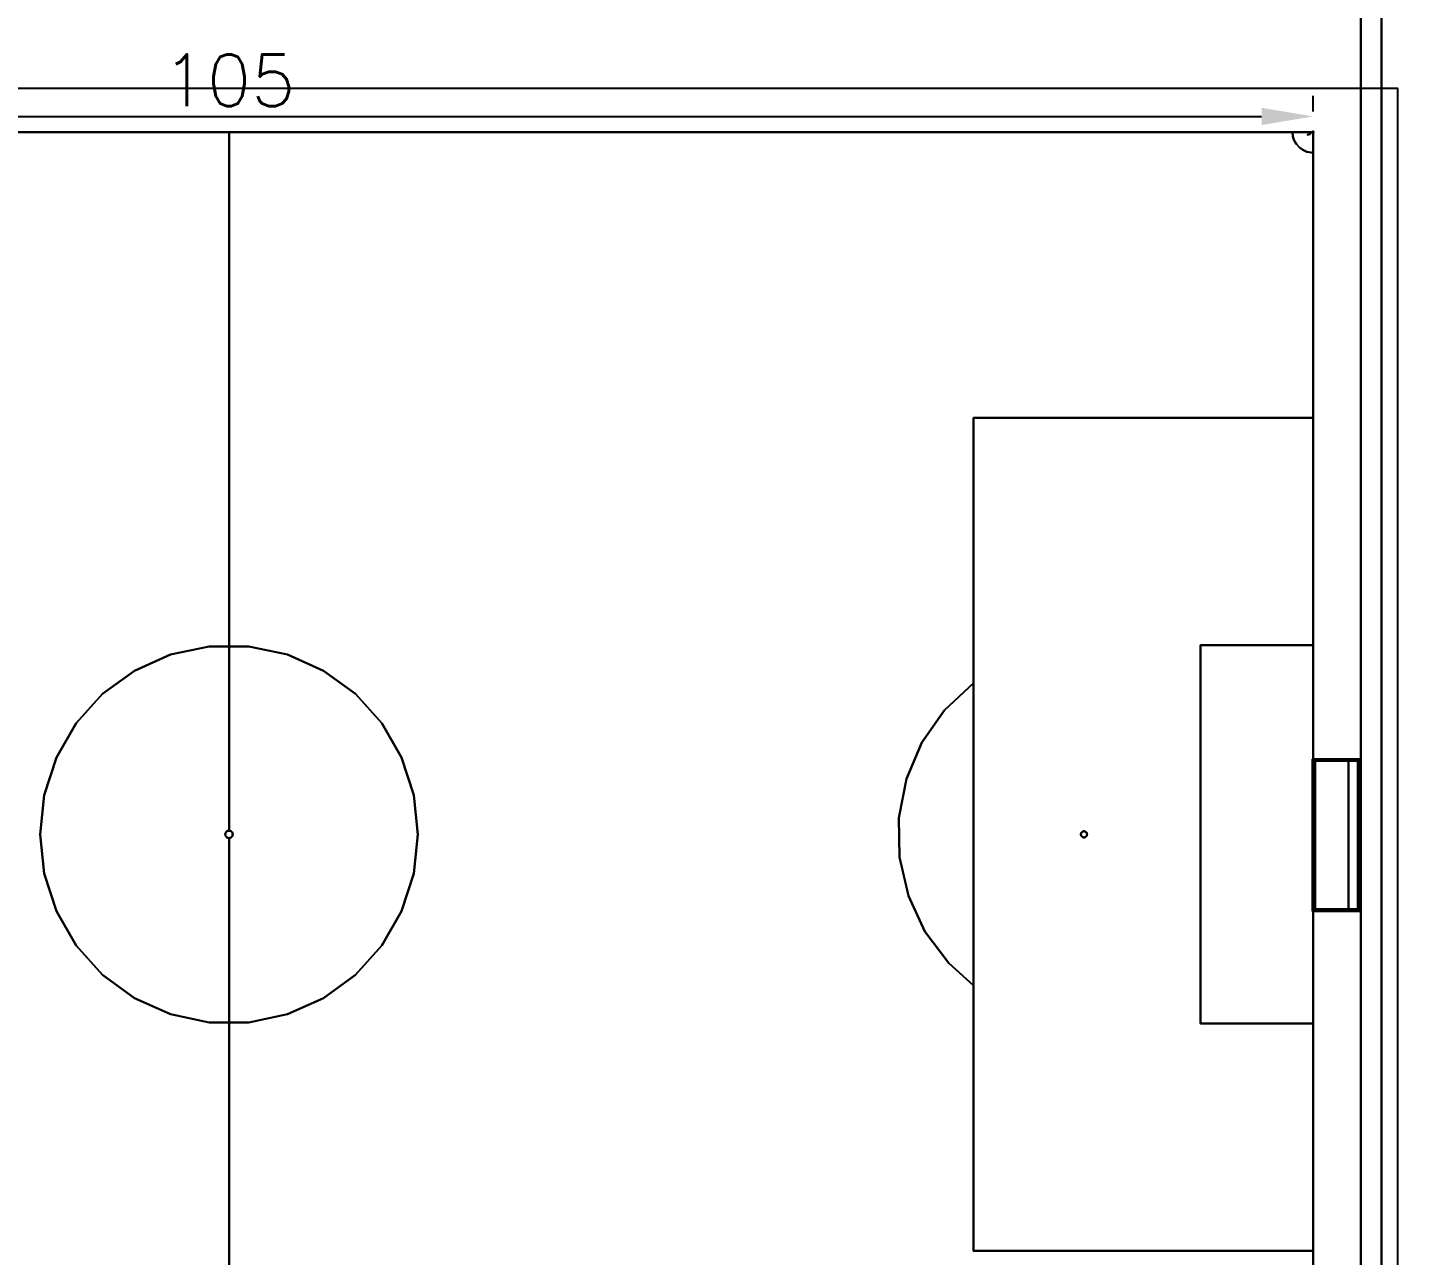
# Model space of a CAD drawing. Header units: millimetres. Extents: x 149919 to 150445, y 136651 to 136866.
# Drawn here: x 150022.1 to 150089.1, y 136736.2 to 136795.6 of the extents above; entities that cross this region are included whole.
import ezdxf

# ---------------------------------------------------------------- set-up
doc = ezdxf.new("R2010")
doc.units = ezdxf.units.MM
doc.header["$LTSCALE"] = 0.25
doc.layers.add('Horizontal Surface', color=7, linetype='Continuous')
doc.layers.add('Wall', color=7, linetype='Continuous')
doc.styles.add('ROMANS', font='romans.shx')
doc.dimstyles.new('MD300', dxfattribs={"dimtxt": 2.5, "dimasz": 2.5, "dimexe": 1, "dimexo": 1, "dimgap": 0.5, "dimtad": 1, "dimdec": 1, "dimlfac": 50, "dimrnd": 0.5, "dimdsep": 46, "dimtxsty": 'ROMANS', "dimcen": 1, "dimclrd": 146, "dimclre": 146, "dimclrt": 30, "dimadec": 1, "dimazin": 2, "dimtfac": 1, "dimtdec": 1, "dimtmove": 0, "dimatfit": 1, "dimfxl": 1, "dimtolj": 1, "dimtzin": 0, "dimlwd": -1, "dimlwe": -1, "dimarcsym": 0})

# ---------------------------------------------------------------- blocks, each defined once
blk = doc.blocks.new('*D4')
at = {"color": 146, "transparency": 16777216}
for p, q in [((149979.362, 136791.538), (149979.362, 136792.295)), ((150084.362, 136791.538), (150084.362, 136792.295)), ((149981.862, 136791.295), (150081.862, 136791.295))]:
    blk.add_line(p, q, dxfattribs=at)
for points in [[(149981.862, 136791.712), (149981.862, 136790.879), (149979.362, 136791.295)], [(150081.862, 136791.712), (150081.862, 136790.879), (150084.362, 136791.295)]]:
    blk.add_solid(points, dxfattribs=at)
at = {"layer": 'DEFPOINTS', "color": 0, "transparency": 16777216}
for p in [(150084.362, 136791.295), (149979.362, 136790.538), (150084.362, 136790.538)]:
    blk.add_point(p, dxfattribs=at)
at = {"color": 30, "transparency": 16777216, "insert": (150031.862, 136793.045), "char_height": 2.5, "attachment_point": 5, "style": 'ROMANS'}
blk.add_mtext('\\A1;105', dxfattribs=at)

msp = doc.modelspace()

# ---------------------------------------------------------------- linework, layer by layer
at = {"layer": 'Horizontal Surface', "color": 54}
for points in [[(150086.674, 136821.954, 48), (150086.674, 136691.102, 48), (150087.674, 136691.102, 48), (150087.674, 136821.954, 48)], [(150084.327, 136790.514, 1), (150084.383, 136790.514, 1), (150084.383, 136790.566, 1), (150084.327, 136790.566, 1)], [(150084.466, 136752.828, 2.65), (150084.333, 136752.828, 2.65), (150084.333, 136760.181, 2.65), (150084.466, 136760.181, 2.65)], [(150084.466, 136752.828, 2.75), (150084.333, 136752.828, 2.75), (150084.333, 136760.181, 2.75), (150084.466, 136760.181, 2.75)], [(150084.466, 136760.093, 0.2), (150084.466, 136760.181, 0.2), (150086.598, 136760.181, 0.2), (150086.598, 136760.103, 0.2)], [(150086.066, 136752.828, 2.35), (150086.067, 136760.181, 2.35), (150084.466, 136760.181, 2.75), (150084.466, 136752.828, 2.75)], [(150086.598, 136752.828, 0.2), (150086.598, 136760.181, 0.2), (150086.066, 136760.181, 2.35), (150086.066, 136752.828, 2.35)], [(150086.598, 136752.91, 0.2), (150086.524, 136752.91, 0.2), (150086.524, 136760.103, 0.2), (150086.598, 136760.103, 0.2)], [(150084.466, 136752.828, 0.2), (150084.466, 136752.91, 0.2), (150086.598, 136752.91, 0.2), (150086.598, 136752.828, 0.2)]]:
    msp.add_polyline3d(points, close=True, dxfattribs=at)
at = {"layer": 'Horizontal Surface', "color": 96}
msp.add_polyline3d([(149975.262, 136792.652, 0), (149975.257, 136720.473, 0), (150088.458, 136720.473, 0), (150088.458, 136792.652, 0)], close=True, dxfattribs=at)

# ---------------------------------------------------------------- dimensions: what is measured, and where the dimension line sits
dim = msp.add_aligned_dim(p1=(149979.362, 136790.538), p2=(150084.362, 136790.538), distance=0.757, dimstyle='MD300', override={"dimlfac": 1, "dimrnd": 1})
dim.commit()
dim.dimension.update_dxf_attribs({"geometry": '*D4', "text_midpoint": (150031.862, 136793.045)})

# ---------------------------------------------------------------- meshes
at = {"layer": 'Wall'}
mesh = msp.add_polyface(dxfattribs=at)
corners = [(150087.674, 136821.954, 48), (150087.674, 136821.954, 49), (150086.674, 136821.954, 48), (150086.674, 136821.954, 49), (150086.674, 136691.102, 48), (150086.674, 136691.102, 49), (150087.674, 136691.102, 48), (150087.674, 136691.102, 49), (150087.674, 136821.954, 48), (150087.674, 136821.954, 49)]
mesh.append_faces([[corners[k] for k in face] for face in [(0, 1, 3, 2), (2, 3, 5, 4), (4, 5, 7, 6), (6, 7, 9, 8)]], dxfattribs={"color": 54})
mesh = msp.add_polyface(dxfattribs=at)
corners = [(149978.518, 136817.438, 8), (149978.518, 136817.438, 8.75), (150085.205, 136817.438, 8), (150085.205, 136817.438, 8.75), (150089.16, 136817.152, 8), (150089.16, 136817.152, 8.75), (150093.064, 136816.303, 8), (150093.064, 136816.303, 8.75), (150096.85, 136814.897, 8), (150096.85, 136814.897, 8.75), (150100.355, 136812.983, 8), (150100.355, 136812.983, 8.75), (150103.567, 136810.579, 8), (150103.567, 136810.579, 8.75), (150106.403, 136807.743, 8), (150106.403, 136807.743, 8.75), (150108.802, 136804.53, 8), (150108.802, 136804.53, 8.75), (150110.723, 136801.011, 8), (150110.723, 136801.011, 8.75), (150112.124, 136797.255, 8), (150112.124, 136797.255, 8.75), (150112.977, 136793.327, 8), (150112.977, 136793.327, 8.75), (150113.262, 136789.338, 8), (150113.262, 136789.338, 8.75), (150113.262, 136723.738, 8), (150113.262, 136723.738, 8.75), (150112.977, 136719.749, 8), (150112.977, 136719.749, 8.75), (150112.124, 136715.822, 8), (150112.124, 136715.822, 8.75), (150110.723, 136712.065, 8), (150110.723, 136712.065, 8.75), (150108.802, 136708.546, 8), (150108.802, 136708.546, 8.75), (150106.403, 136705.333, 8), (150106.403, 136705.333, 8.75), (150103.567, 136702.498, 8), (150103.567, 136702.498, 8.75), (150100.355, 136700.094, 8), (150100.355, 136700.094, 8.75), (150096.85, 136698.18, 8), (150096.85, 136698.18, 8.75), (150093.064, 136696.773, 8), (150093.064, 136696.773, 8.75), (150089.16, 136695.924, 8), (150089.16, 136695.924, 8.75), (150085.205, 136695.638, 8), (150085.205, 136695.638, 8.75), (149978.518, 136695.638, 8), (149978.518, 136695.638, 8.75), (149974.563, 136695.924, 8), (149974.563, 136695.924, 8.75), (149970.659, 136696.773, 8), (149970.659, 136696.773, 8.75), (149966.874, 136698.18, 8), (149966.874, 136698.18, 8.75), (149963.369, 136700.094, 8), (149963.369, 136700.094, 8.75), (149960.157, 136702.498, 8), (149960.157, 136702.498, 8.75), (149957.322, 136705.333, 8), (149957.322, 136705.333, 8.75), (149954.923, 136708.546, 8), (149954.923, 136708.546, 8.75), (149953.002, 136712.065, 8), (149953.002, 136712.065, 8.75), (149951.6, 136715.822, 8), (149951.6, 136715.822, 8.75), (149950.747, 136719.749, 8), (149950.747, 136719.749, 8.75), (149950.462, 136723.738, 8), (149950.462, 136723.738, 8.75), (149950.462, 136789.338, 8), (149950.462, 136789.338, 8.75), (149950.747, 136793.327, 8), (149950.747, 136793.327, 8.75), (149951.6, 136797.255, 8), (149951.6, 136797.255, 8.75), (149953.002, 136801.011, 8), (149953.002, 136801.011, 8.75), (149954.923, 136804.53, 8), (149954.923, 136804.53, 8.75), (149957.322, 136807.743, 8), (149957.322, 136807.743, 8.75), (149960.157, 136810.579, 8), (149960.157, 136810.579, 8.75), (149963.369, 136812.983, 8), (149963.369, 136812.983, 8.75), (149966.874, 136814.897, 8), (149966.874, 136814.897, 8.75), (149970.659, 136816.303, 8), (149970.659, 136816.303, 8.75), (149974.563, 136817.152, 8), (149974.563, 136817.152, 8.75), (149978.518, 136817.438, 8), (149978.518, 136817.438, 8.75)]
mesh.append_faces([[corners[k] for k in face] for face in [(0, 1, 3, 2), (2, 3, 5, 4), (4, 5, 7, 6), (6, 7, 9, 8), (8, 9, 11, 10), (10, 11, 13, 12), (12, 13, 15, 14), (14, 15, 17, 16), (16, 17, 19, 18), (18, 19, 21, 20), (20, 21, 23, 22), (22, 23, 25, 24), (24, 25, 27, 26), (26, 27, 29, 28), (28, 29, 31, 30), (30, 31, 33, 32), (32, 33, 35, 34), (34, 35, 37, 36), (36, 37, 39, 38), (38, 39, 41, 40), (40, 41, 43, 42), (42, 43, 45, 44), (44, 45, 47, 46), (46, 47, 49, 48), (48, 49, 51, 50), (50, 51, 53, 52), (52, 53, 55, 54), (54, 55, 57, 56), (56, 57, 59, 58), (58, 59, 61, 60), (60, 61, 63, 62), (62, 63, 65, 64), (64, 65, 67, 66), (66, 67, 69, 68), (68, 69, 71, 70), (70, 71, 73, 72), (72, 73, 75, 74), (74, 75, 77, 76), (76, 77, 79, 78), (78, 79, 81, 80), (80, 81, 83, 82), (82, 83, 85, 84), (84, 85, 87, 86), (86, 87, 89, 88), (88, 89, 91, 90), (90, 91, 93, 92), (92, 93, 95, 94), (94, 95, 97, 96)]], dxfattribs={"color": 250})
mesh = msp.add_polyface(dxfattribs=at)
corners = [(150087.677, 136718.339), (150087.677, 136718.339, 1), (150090.06, 136720.449), (150090.06, 136720.449, 1), (150090.06, 136792.539), (150090.06, 136792.539, 1)]
mesh.append_faces([[corners[k] for k in face] for face in [(0, 1, 3, 2), (2, 3, 5, 4)]], dxfattribs={"color": 253})
mesh = msp.add_polyface(dxfattribs=at)
corners = [(150084.362, 136776.698), (150084.362, 136776.698, 0.2), (150084.362, 136722.538), (150084.362, 136722.538, 0.2), (149979.362, 136722.538), (149979.362, 136722.538, 0.2), (149979.362, 136790.538), (149979.362, 136790.538, 0.2), (150084.362, 136790.538), (150084.362, 136790.538, 0.2), (150084.362, 136776.698), (150084.362, 136776.698, 0.2)]
mesh.append_faces([[corners[k] for k in face] for face in [(0, 1, 3, 2), (2, 3, 5, 4), (4, 5, 7, 6), (6, 7, 9, 8), (8, 9, 11, 10)]], dxfattribs={"color": 7})
mesh = msp.add_polyface(dxfattribs=at)
corners = [(150031.862, 136756.718), (150031.862, 136756.718, 0.2), (150031.862, 136790.538), (150031.862, 136790.538, 0.2)]
mesh.append_faces([[corners[k] for k in face] for face in [(0, 1, 3, 2)]], dxfattribs={"color": 7})
mesh = msp.add_polyface(dxfattribs=at)
corners = [(150083.362, 136790.538), (150083.362, 136790.538, 0.2), (150083.384, 136790.33), (150083.384, 136790.33, 0.2), (150083.448, 136790.131), (150083.448, 136790.131, 0.2), (150083.553, 136789.95), (150083.553, 136789.95, 0.2), (150083.693, 136789.795), (150083.693, 136789.795, 0.2), (150083.862, 136789.672), (150083.862, 136789.672, 0.2), (150084.053, 136789.587), (150084.053, 136789.587, 0.2), (150084.258, 136789.544), (150084.258, 136789.544, 0.2), (150084.362, 136789.538), (150084.362, 136789.538, 0.2)]
mesh.append_faces([[corners[k] for k in face] for face in [(0, 1, 3, 2), (2, 3, 5, 4), (4, 5, 7, 6), (6, 7, 9, 8), (8, 9, 11, 10), (10, 11, 13, 12), (12, 13, 15, 14), (14, 15, 17, 16)]], dxfattribs={"color": 7})
mesh = msp.add_polyface(dxfattribs=at)
corners = [(150084.327, 136790.514, 0.85), (150084.327, 136790.514, 1), (150084.23, 136790.496, 0.85), (150084.23, 136790.496, 1), (150084.197, 136790.436, 0.85), (150084.197, 136790.436, 1), (150084.084, 136790.41, 0.85), (150084.084, 136790.41, 1)]
mesh.append_faces([[corners[k] for k in face] for face in [(0, 1, 3, 2), (2, 3, 5, 4), (4, 5, 7, 6)]], dxfattribs={"color": 1})
mesh = msp.add_polyface(dxfattribs=at)
corners = [(150084.383, 136790.566), (150084.383, 136790.566, 1), (150084.383, 136790.514), (150084.383, 136790.514, 1), (150084.327, 136790.514), (150084.327, 136790.514, 1), (150084.327, 136790.566), (150084.327, 136790.566, 1), (150084.383, 136790.566), (150084.383, 136790.566, 1)]
mesh.append_faces([[corners[k] for k in face] for face in [(0, 1, 3, 2), (2, 3, 5, 4), (4, 5, 7, 6), (6, 7, 9, 8)]], dxfattribs={"color": 54})
mesh = msp.add_polyface(dxfattribs=at)
corners = [(150084.327, 136790.566, 1), (150084.327, 136790.566, 2), (150084.327, 136790.514, 1), (150084.327, 136790.514, 2), (150084.383, 136790.514, 1), (150084.383, 136790.514, 2), (150084.383, 136790.566, 1), (150084.383, 136790.566, 2), (150084.327, 136790.566, 1), (150084.327, 136790.566, 2)]
mesh.append_faces([[corners[k] for k in face] for face in [(0, 1, 3, 2), (2, 3, 5, 4), (4, 5, 7, 6), (6, 7, 9, 8)]], dxfattribs={"color": 54})
mesh = msp.add_polyface(dxfattribs=at)
corners = [(150084.327, 136790.566, 1), (150084.327, 136790.566, 2), (150084.327, 136790.514, 1), (150084.327, 136790.514, 2), (150084.383, 136790.514, 1), (150084.383, 136790.514, 2), (150084.383, 136790.566, 1), (150084.383, 136790.566, 2), (150084.327, 136790.566, 1), (150084.327, 136790.566, 2)]
mesh.append_faces([[corners[k] for k in face] for face in [(0, 1, 3, 2), (2, 3, 5, 4), (4, 5, 7, 6), (6, 7, 9, 8)]], dxfattribs={"color": 54})
mesh = msp.add_polyface(dxfattribs=at)
corners = [(150084.362, 136776.698), (150084.362, 136776.698, 0.2), (150067.912, 136776.698), (150067.912, 136776.698, 0.2), (150067.912, 136763.851), (150067.912, 136763.851, 0.2), (150066.512, 136762.547), (150066.512, 136762.547, 0.2), (150065.413, 136760.981), (150065.413, 136760.981, 0.2), (150064.664, 136759.221), (150064.664, 136759.221, 0.2), (150064.298, 136757.344), (150064.298, 136757.344, 0.2), (150064.329, 136755.431), (150064.329, 136755.431, 0.2), (150064.758, 136753.567), (150064.758, 136753.567, 0.2), (150065.564, 136751.833), (150065.564, 136751.833, 0.2), (150066.714, 136750.304), (150066.714, 136750.304, 0.2), (150067.912, 136749.226), (150067.912, 136749.226, 0.2), (150067.912, 136736.378), (150067.912, 136736.378, 0.2), (150084.362, 136736.378), (150084.362, 136736.378, 0.2)]
mesh.append_faces([[corners[k] for k in face] for face in [(0, 1, 3, 2), (2, 3, 5, 4), (4, 5, 7, 6), (6, 7, 9, 8), (8, 9, 11, 10), (10, 11, 13, 12), (12, 13, 15, 14), (14, 15, 17, 16), (16, 17, 19, 18), (18, 19, 21, 20), (20, 21, 23, 22), (22, 23, 25, 24), (24, 25, 27, 26)]], dxfattribs={"color": 7})
mesh = msp.add_polyface(dxfattribs=at)
corners = [(150041.012, 136756.538), (150041.012, 136756.538, 0.2), (150040.812, 136758.441), (150040.812, 136758.441, 0.2), (150040.22, 136760.26), (150040.22, 136760.26, 0.2), (150039.264, 136761.916), (150039.264, 136761.916, 0.2), (150037.984, 136763.338), (150037.984, 136763.338, 0.2), (150036.437, 136764.462), (150036.437, 136764.462, 0.2), (150034.689, 136765.24), (150034.689, 136765.24, 0.2), (150032.818, 136765.638), (150032.818, 136765.638, 0.2), (150030.905, 136765.638), (150030.905, 136765.638, 0.2), (150029.034, 136765.24), (150029.034, 136765.24, 0.2), (150027.287, 136764.462), (150027.287, 136764.462, 0.2), (150025.739, 136763.338), (150025.739, 136763.338, 0.2), (150024.459, 136761.916), (150024.459, 136761.916, 0.2), (150023.503, 136760.26), (150023.503, 136760.26, 0.2), (150022.912, 136758.441), (150022.912, 136758.441, 0.2), (150022.712, 136756.538), (150022.712, 136756.538, 0.2), (150022.912, 136754.636), (150022.912, 136754.636, 0.2), (150023.503, 136752.817), (150023.503, 136752.817, 0.2), (150024.459, 136751.16), (150024.459, 136751.16, 0.2), (150025.739, 136749.739), (150025.739, 136749.739, 0.2), (150027.287, 136748.614), (150027.287, 136748.614, 0.2), (150029.034, 136747.836), (150029.034, 136747.836, 0.2), (150030.905, 136747.438), (150030.905, 136747.438, 0.2), (150032.818, 136747.438), (150032.818, 136747.438, 0.2), (150034.689, 136747.836), (150034.689, 136747.836, 0.2), (150036.437, 136748.614), (150036.437, 136748.614, 0.2), (150037.984, 136749.739), (150037.984, 136749.739, 0.2), (150039.264, 136751.16), (150039.264, 136751.16, 0.2), (150040.22, 136752.817), (150040.22, 136752.817, 0.2), (150040.812, 136754.636), (150040.812, 136754.636, 0.2), (150041.012, 136756.538), (150041.012, 136756.538, 0.2), (150041.012, 136756.538), (150041.012, 136756.538, 0.2)]
mesh.append_faces([[corners[k] for k in face] for face in [(0, 1, 3, 2), (2, 3, 5, 4), (4, 5, 7, 6), (6, 7, 9, 8), (8, 9, 11, 10), (10, 11, 13, 12), (12, 13, 15, 14), (14, 15, 17, 16), (16, 17, 19, 18), (18, 19, 21, 20), (20, 21, 23, 22), (22, 23, 25, 24), (24, 25, 27, 26), (26, 27, 29, 28), (28, 29, 31, 30), (30, 31, 33, 32), (32, 33, 35, 34), (34, 35, 37, 36), (36, 37, 39, 38), (38, 39, 41, 40), (40, 41, 43, 42), (42, 43, 45, 44), (44, 45, 47, 46), (46, 47, 49, 48), (48, 49, 51, 50), (50, 51, 53, 52), (52, 53, 55, 54), (54, 55, 57, 56), (56, 57, 59, 58), (58, 59, 61, 60), (60, 61, 63, 62)]], dxfattribs={"color": 7})
mesh = msp.add_polyface(dxfattribs=at)
corners = [(150041.012, 136756.538), (150041.012, 136756.538, 0.2), (150040.812, 136758.441), (150040.812, 136758.441, 0.2), (150040.22, 136760.26), (150040.22, 136760.26, 0.2), (150039.264, 136761.916), (150039.264, 136761.916, 0.2), (150037.984, 136763.338), (150037.984, 136763.338, 0.2), (150036.437, 136764.462), (150036.437, 136764.462, 0.2), (150034.689, 136765.24), (150034.689, 136765.24, 0.2), (150032.818, 136765.638), (150032.818, 136765.638, 0.2), (150030.905, 136765.638), (150030.905, 136765.638, 0.2), (150029.034, 136765.24), (150029.034, 136765.24, 0.2), (150027.287, 136764.462), (150027.287, 136764.462, 0.2), (150025.739, 136763.338), (150025.739, 136763.338, 0.2), (150024.459, 136761.916), (150024.459, 136761.916, 0.2), (150023.503, 136760.26), (150023.503, 136760.26, 0.2), (150022.912, 136758.441), (150022.912, 136758.441, 0.2), (150022.712, 136756.538), (150022.712, 136756.538, 0.2), (150022.912, 136754.636), (150022.912, 136754.636, 0.2), (150023.503, 136752.817), (150023.503, 136752.817, 0.2), (150024.459, 136751.16), (150024.459, 136751.16, 0.2), (150025.739, 136749.739), (150025.739, 136749.739, 0.2), (150027.287, 136748.614), (150027.287, 136748.614, 0.2), (150029.034, 136747.836), (150029.034, 136747.836, 0.2), (150030.905, 136747.438), (150030.905, 136747.438, 0.2), (150032.818, 136747.438), (150032.818, 136747.438, 0.2), (150034.689, 136747.836), (150034.689, 136747.836, 0.2), (150036.437, 136748.614), (150036.437, 136748.614, 0.2), (150037.984, 136749.739), (150037.984, 136749.739, 0.2), (150039.264, 136751.16), (150039.264, 136751.16, 0.2), (150040.22, 136752.817), (150040.22, 136752.817, 0.2), (150040.812, 136754.636), (150040.812, 136754.636, 0.2), (150041.012, 136756.538), (150041.012, 136756.538, 0.2), (150041.012, 136756.538), (150041.012, 136756.538, 0.2)]
mesh.append_faces([[corners[k] for k in face] for face in [(0, 1, 3, 2), (2, 3, 5, 4), (4, 5, 7, 6), (6, 7, 9, 8), (8, 9, 11, 10), (10, 11, 13, 12), (12, 13, 15, 14), (14, 15, 17, 16), (16, 17, 19, 18), (18, 19, 21, 20), (20, 21, 23, 22), (22, 23, 25, 24), (24, 25, 27, 26), (26, 27, 29, 28), (28, 29, 31, 30), (30, 31, 33, 32), (32, 33, 35, 34), (34, 35, 37, 36), (36, 37, 39, 38), (38, 39, 41, 40), (40, 41, 43, 42), (42, 43, 45, 44), (44, 45, 47, 46), (46, 47, 49, 48), (48, 49, 51, 50), (50, 51, 53, 52), (52, 53, 55, 54), (54, 55, 57, 56), (56, 57, 59, 58), (58, 59, 61, 60), (60, 61, 63, 62)]], dxfattribs={"color": 7})
mesh = msp.add_polyface(dxfattribs=at)
corners = [(150084.362, 136765.698), (150084.362, 136765.698, 0.2), (150078.912, 136765.698), (150078.912, 136765.698, 0.2), (150078.912, 136747.378), (150078.912, 136747.378, 0.2), (150084.362, 136747.378), (150084.362, 136747.378, 0.2)]
mesh.append_faces([[corners[k] for k in face] for face in [(0, 1, 3, 2), (2, 3, 5, 4), (4, 5, 7, 6)]], dxfattribs={"color": 7})
mesh = msp.add_polyface(dxfattribs=at)
corners = [(150067.912, 136763.851), (150067.912, 136763.851, 0.2), (150067.912, 136749.226), (150067.912, 136749.226, 0.2)]
mesh.append_faces([[corners[k] for k in face] for face in [(0, 1, 3, 2)]], dxfattribs={"color": 7})
mesh = msp.add_polyface(dxfattribs=at)
corners = [(150084.333, 136760.181, 2.65), (150084.333, 136760.181, 2.75), (150084.333, 136752.828, 2.65), (150084.333, 136752.828, 2.75)]
mesh.append_faces([[corners[k] for k in face] for face in [(0, 1, 3, 2)]], dxfattribs={"color": 54})
mesh = msp.add_polyface(dxfattribs=at)
corners = [(150084.466, 136760.181), (150084.466, 136760.181, 2.75), (150084.333, 136760.181), (150084.333, 136760.181, 2.75)]
mesh.append_faces([[corners[k] for k in face] for face in [(0, 1, 3, 2)]], dxfattribs={"color": 54})
mesh = msp.add_polyface(dxfattribs=at)
corners = [(150084.333, 136760.093), (150084.333, 136760.093, 2.65), (150084.333, 136760.181), (150084.333, 136760.181, 2.65)]
mesh.append_faces([[corners[k] for k in face] for face in [(0, 1, 3, 2)]], dxfattribs={"color": 54})
mesh = msp.add_polyface(dxfattribs=at)
corners = [(150084.466, 136760.093), (150084.466, 136760.093, 2.65), (150084.333, 136760.093), (150084.333, 136760.093, 2.65)]
mesh.append_faces([[corners[k] for k in face] for face in [(0, 1, 3, 2)]], dxfattribs={"color": 54})
mesh = msp.add_polyface(dxfattribs=at)
corners = [(150086.598, 136760.181), (150086.598, 136760.181, 0.2), (150084.466, 136760.181), (150084.466, 136760.181, 0.2)]
mesh.append_faces([[corners[k] for k in face] for face in [(0, 1, 3, 2)]], dxfattribs={"color": 54})
mesh = msp.add_polyface(dxfattribs=at)
corners = [(150084.466, 136752.828, 2.65), (150084.466, 136752.828, 2.75), (150084.466, 136760.181, 2.65), (150084.466, 136760.181, 2.75)]
mesh.append_faces([[corners[k] for k in face] for face in [(0, 1, 3, 2)]], dxfattribs={"color": 54})
mesh = msp.add_polyface(dxfattribs=at)
corners = [(150084.466, 136760.093), (150084.466, 136760.093, 2.65), (150084.466, 136760.181), (150084.466, 136760.181, 2.65)]
mesh.append_faces([[corners[k] for k in face] for face in [(0, 1, 3, 2)]], dxfattribs={"color": 54})
mesh = msp.add_polyface(dxfattribs=at)
corners = [(150086.066, 136760.181, 0.2), (150086.066, 136760.181, 2.35), (150084.466, 136760.181, 0.2), (150084.466, 136760.181, 2.75)]
mesh.append_faces([[corners[k] for k in face] for face in [(0, 1, 3, 2)]], dxfattribs={"color": 54})
mesh = msp.add_polyface(dxfattribs=at)
corners = [(150084.466, 136760.093), (150084.466, 136760.093, 0.2), (150086.598, 136760.103), (150086.598, 136760.103, 0.2)]
mesh.append_faces([[corners[k] for k in face] for face in [(0, 1, 3, 2)]], dxfattribs={"color": 54})
mesh = msp.add_polyface(dxfattribs=at)
corners = [(150086.598, 136760.181, 0.2), (150086.598, 136760.181, 0.2), (150086.066, 136760.181, 0.2), (150086.066, 136760.181, 2.35)]
mesh.append_faces([[corners[k] for k in face] for face in [(0, 1, 3, 2)]], dxfattribs={"color": 54})
mesh = msp.add_polyface(dxfattribs=at)
corners = [(150086.524, 136752.91), (150086.524, 136752.91, 0.2), (150086.524, 136760.103), (150086.524, 136760.103, 0.2)]
mesh.append_faces([[corners[k] for k in face] for face in [(0, 1, 3, 2)]], dxfattribs={"color": 54})
mesh = msp.add_polyface(dxfattribs=at)
corners = [(150086.598, 136752.828), (150086.598, 136752.828, 0.2), (150086.598, 136760.181), (150086.598, 136760.181, 0.2)]
mesh.append_faces([[corners[k] for k in face] for face in [(0, 1, 3, 2)]], dxfattribs={"color": 54})
mesh = msp.add_polyface(dxfattribs=at)
corners = [(150032.042, 136756.538), (150032.042, 136756.538, 0.2), (150032.038, 136756.576), (150032.038, 136756.576, 0.2), (150032.027, 136756.611), (150032.027, 136756.611, 0.2), (150032.008, 136756.644), (150032.008, 136756.644, 0.2), (150031.983, 136756.672), (150031.983, 136756.672, 0.2), (150031.952, 136756.694), (150031.952, 136756.694, 0.2), (150031.918, 136756.709), (150031.918, 136756.709, 0.2), (150031.88, 136756.717), (150031.88, 136756.717, 0.2), (150031.843, 136756.717), (150031.843, 136756.717, 0.2), (150031.807, 136756.709), (150031.807, 136756.709, 0.2), (150031.772, 136756.694), (150031.772, 136756.694, 0.2), (150031.742, 136756.672), (150031.742, 136756.672, 0.2), (150031.717, 136756.644), (150031.717, 136756.644, 0.2), (150031.698, 136756.611), (150031.698, 136756.611, 0.2), (150031.685, 136756.576), (150031.685, 136756.576, 0.2), (150031.682, 136756.538), (150031.682, 136756.538, 0.2), (150031.685, 136756.501), (150031.685, 136756.501, 0.2), (150031.698, 136756.465), (150031.698, 136756.465, 0.2), (150031.717, 136756.432), (150031.717, 136756.432, 0.2), (150031.742, 136756.404), (150031.742, 136756.404, 0.2), (150031.772, 136756.382), (150031.772, 136756.382, 0.2), (150031.807, 136756.367), (150031.807, 136756.367, 0.2), (150031.843, 136756.359), (150031.843, 136756.359, 0.2), (150031.88, 136756.359), (150031.88, 136756.359, 0.2), (150031.918, 136756.367), (150031.918, 136756.367, 0.2), (150031.952, 136756.382), (150031.952, 136756.382, 0.2), (150031.983, 136756.404), (150031.983, 136756.404, 0.2), (150032.008, 136756.432), (150032.008, 136756.432, 0.2), (150032.027, 136756.465), (150032.027, 136756.465, 0.2), (150032.038, 136756.501), (150032.038, 136756.501, 0.2), (150032.042, 136756.538), (150032.042, 136756.538, 0.2), (150032.042, 136756.538), (150032.042, 136756.538, 0.2)]
mesh.append_faces([[corners[k] for k in face] for face in [(0, 1, 3, 2), (2, 3, 5, 4), (4, 5, 7, 6), (6, 7, 9, 8), (8, 9, 11, 10), (10, 11, 13, 12), (12, 13, 15, 14), (14, 15, 17, 16), (16, 17, 19, 18), (18, 19, 21, 20), (20, 21, 23, 22), (22, 23, 25, 24), (24, 25, 27, 26), (26, 27, 29, 28), (28, 29, 31, 30), (30, 31, 33, 32), (32, 33, 35, 34), (34, 35, 37, 36), (36, 37, 39, 38), (38, 39, 41, 40), (40, 41, 43, 42), (42, 43, 45, 44), (44, 45, 47, 46), (46, 47, 49, 48), (48, 49, 51, 50), (50, 51, 53, 52), (52, 53, 55, 54), (54, 55, 57, 56), (56, 57, 59, 58), (58, 59, 61, 60), (60, 61, 63, 62)]], dxfattribs={"color": 7})
mesh = msp.add_polyface(dxfattribs=at)
corners = [(150032.042, 136756.538), (150032.042, 136756.538, 0.2), (150032.038, 136756.576), (150032.038, 136756.576, 0.2), (150032.027, 136756.611), (150032.027, 136756.611, 0.2), (150032.008, 136756.644), (150032.008, 136756.644, 0.2), (150031.983, 136756.672), (150031.983, 136756.672, 0.2), (150031.952, 136756.694), (150031.952, 136756.694, 0.2), (150031.918, 136756.709), (150031.918, 136756.709, 0.2), (150031.88, 136756.717), (150031.88, 136756.717, 0.2), (150031.843, 136756.717), (150031.843, 136756.717, 0.2), (150031.807, 136756.709), (150031.807, 136756.709, 0.2), (150031.772, 136756.694), (150031.772, 136756.694, 0.2), (150031.742, 136756.672), (150031.742, 136756.672, 0.2), (150031.717, 136756.644), (150031.717, 136756.644, 0.2), (150031.698, 136756.611), (150031.698, 136756.611, 0.2), (150031.685, 136756.576), (150031.685, 136756.576, 0.2), (150031.682, 136756.538), (150031.682, 136756.538, 0.2), (150031.685, 136756.501), (150031.685, 136756.501, 0.2), (150031.698, 136756.465), (150031.698, 136756.465, 0.2), (150031.717, 136756.432), (150031.717, 136756.432, 0.2), (150031.742, 136756.404), (150031.742, 136756.404, 0.2), (150031.772, 136756.382), (150031.772, 136756.382, 0.2), (150031.807, 136756.367), (150031.807, 136756.367, 0.2), (150031.843, 136756.359), (150031.843, 136756.359, 0.2), (150031.88, 136756.359), (150031.88, 136756.359, 0.2), (150031.918, 136756.367), (150031.918, 136756.367, 0.2), (150031.952, 136756.382), (150031.952, 136756.382, 0.2), (150031.983, 136756.404), (150031.983, 136756.404, 0.2), (150032.008, 136756.432), (150032.008, 136756.432, 0.2), (150032.027, 136756.465), (150032.027, 136756.465, 0.2), (150032.038, 136756.501), (150032.038, 136756.501, 0.2), (150032.042, 136756.538), (150032.042, 136756.538, 0.2), (150032.042, 136756.538), (150032.042, 136756.538, 0.2)]
mesh.append_faces([[corners[k] for k in face] for face in [(0, 1, 3, 2), (2, 3, 5, 4), (4, 5, 7, 6), (6, 7, 9, 8), (8, 9, 11, 10), (10, 11, 13, 12), (12, 13, 15, 14), (14, 15, 17, 16), (16, 17, 19, 18), (18, 19, 21, 20), (20, 21, 23, 22), (22, 23, 25, 24), (24, 25, 27, 26), (26, 27, 29, 28), (28, 29, 31, 30), (30, 31, 33, 32), (32, 33, 35, 34), (34, 35, 37, 36), (36, 37, 39, 38), (38, 39, 41, 40), (40, 41, 43, 42), (42, 43, 45, 44), (44, 45, 47, 46), (46, 47, 49, 48), (48, 49, 51, 50), (50, 51, 53, 52), (52, 53, 55, 54), (54, 55, 57, 56), (56, 57, 59, 58), (58, 59, 61, 60), (60, 61, 63, 62)]], dxfattribs={"color": 7})
mesh = msp.add_polyface(dxfattribs=at)
corners = [(150031.862, 136722.538), (150031.862, 136722.538, 0.2), (150031.862, 136756.358), (150031.862, 136756.358, 0.2)]
mesh.append_faces([[corners[k] for k in face] for face in [(0, 1, 3, 2)]], dxfattribs={"color": 7})
mesh = msp.add_polyface(dxfattribs=at)
corners = [(150073.412, 136756.538), (150073.412, 136756.538, 0.2), (150073.409, 136756.569), (150073.409, 136756.569, 0.2), (150073.399, 136756.599), (150073.399, 136756.599, 0.2), (150073.383, 136756.626), (150073.383, 136756.626, 0.2), (150073.363, 136756.65), (150073.363, 136756.65, 0.2), (150073.337, 136756.668), (150073.337, 136756.668, 0.2), (150073.308, 136756.681), (150073.308, 136756.681, 0.2), (150073.278, 136756.687), (150073.278, 136756.687, 0.2), (150073.247, 136756.687), (150073.247, 136756.687, 0.2), (150073.215, 136756.681), (150073.215, 136756.681, 0.2), (150073.187, 136756.668), (150073.187, 136756.668, 0.2), (150073.162, 136756.65), (150073.162, 136756.65, 0.2), (150073.14, 136756.626), (150073.14, 136756.626, 0.2), (150073.125, 136756.599), (150073.125, 136756.599, 0.2), (150073.115, 136756.569), (150073.115, 136756.569, 0.2), (150073.112, 136756.538), (150073.112, 136756.538, 0.2), (150073.115, 136756.507), (150073.115, 136756.507, 0.2), (150073.125, 136756.477), (150073.125, 136756.477, 0.2), (150073.14, 136756.45), (150073.14, 136756.45, 0.2), (150073.162, 136756.427), (150073.162, 136756.427, 0.2), (150073.187, 136756.408), (150073.187, 136756.408, 0.2), (150073.215, 136756.395), (150073.215, 136756.395, 0.2), (150073.247, 136756.389), (150073.247, 136756.389, 0.2), (150073.278, 136756.389), (150073.278, 136756.389, 0.2), (150073.308, 136756.395), (150073.308, 136756.395, 0.2), (150073.337, 136756.408), (150073.337, 136756.408, 0.2), (150073.363, 136756.427), (150073.363, 136756.427, 0.2), (150073.383, 136756.45), (150073.383, 136756.45, 0.2), (150073.399, 136756.477), (150073.399, 136756.477, 0.2), (150073.409, 136756.507), (150073.409, 136756.507, 0.2), (150073.412, 136756.538), (150073.412, 136756.538, 0.2), (150073.412, 136756.538), (150073.412, 136756.538, 0.2)]
mesh.append_faces([[corners[k] for k in face] for face in [(0, 1, 3, 2), (2, 3, 5, 4), (4, 5, 7, 6), (6, 7, 9, 8), (8, 9, 11, 10), (10, 11, 13, 12), (12, 13, 15, 14), (14, 15, 17, 16), (16, 17, 19, 18), (18, 19, 21, 20), (20, 21, 23, 22), (22, 23, 25, 24), (24, 25, 27, 26), (26, 27, 29, 28), (28, 29, 31, 30), (30, 31, 33, 32), (32, 33, 35, 34), (34, 35, 37, 36), (36, 37, 39, 38), (38, 39, 41, 40), (40, 41, 43, 42), (42, 43, 45, 44), (44, 45, 47, 46), (46, 47, 49, 48), (48, 49, 51, 50), (50, 51, 53, 52), (52, 53, 55, 54), (54, 55, 57, 56), (56, 57, 59, 58), (58, 59, 61, 60), (60, 61, 63, 62)]], dxfattribs={"color": 7})
mesh = msp.add_polyface(dxfattribs=at)
corners = [(150084.466, 136752.91), (150084.466, 136752.91, 2.65), (150084.333, 136752.91), (150084.333, 136752.91, 2.65)]
mesh.append_faces([[corners[k] for k in face] for face in [(0, 1, 3, 2)]], dxfattribs={"color": 54})
mesh = msp.add_polyface(dxfattribs=at)
corners = [(150084.333, 136752.91), (150084.333, 136752.91, 2.65), (150084.333, 136752.828), (150084.333, 136752.828, 2.65)]
mesh.append_faces([[corners[k] for k in face] for face in [(0, 1, 3, 2)]], dxfattribs={"color": 54})
mesh = msp.add_polyface(dxfattribs=at)
corners = [(150084.466, 136752.828), (150084.466, 136752.828, 2.75), (150084.333, 136752.828), (150084.333, 136752.828, 2.75)]
mesh.append_faces([[corners[k] for k in face] for face in [(0, 1, 3, 2)]], dxfattribs={"color": 54})
mesh = msp.add_polyface(dxfattribs=at)
corners = [(150084.466, 136752.91), (150084.466, 136752.91, 0.2), (150086.598, 136752.91), (150086.598, 136752.91, 0.2)]
mesh.append_faces([[corners[k] for k in face] for face in [(0, 1, 3, 2)]], dxfattribs={"color": 54})
mesh = msp.add_polyface(dxfattribs=at)
corners = [(150084.466, 136752.828), (150084.466, 136752.828, 2.65), (150084.466, 136752.91), (150084.466, 136752.91, 2.65)]
mesh.append_faces([[corners[k] for k in face] for face in [(0, 1, 3, 2)]], dxfattribs={"color": 54})
mesh = msp.add_polyface(dxfattribs=at)
corners = [(150086.598, 136752.828), (150086.598, 136752.828, 0.2), (150084.466, 136752.828), (150084.466, 136752.828, 0.2)]
mesh.append_faces([[corners[k] for k in face] for face in [(0, 1, 3, 2)]], dxfattribs={"color": 54})
mesh = msp.add_polyface(dxfattribs=at)
corners = [(150086.066, 136752.828, 0.2), (150086.066, 136752.828, 2.35), (150084.466, 136752.828, 0.2), (150084.466, 136752.828, 2.75)]
mesh.append_faces([[corners[k] for k in face] for face in [(0, 1, 3, 2)]], dxfattribs={"color": 54})
mesh = msp.add_polyface(dxfattribs=at)
corners = [(150086.598, 136752.828, 0.2), (150086.598, 136752.828, 0.2), (150086.066, 136752.828, 0.2), (150086.066, 136752.828, 2.35)]
mesh.append_faces([[corners[k] for k in face] for face in [(0, 1, 3, 2)]], dxfattribs={"color": 54})

doc.saveas('drawing.dxf')
